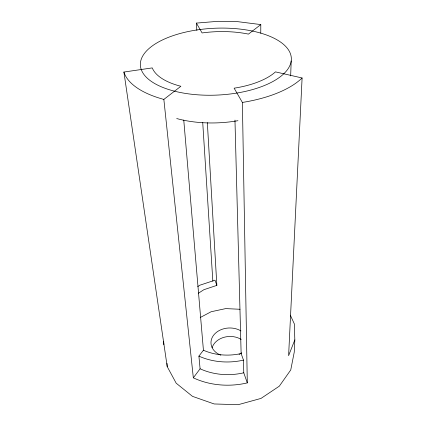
<?xml version="1.0" encoding="UTF-8"?>
<svg xmlns="http://www.w3.org/2000/svg" width="426" height="426" viewBox="0 0 426 426"><rect width="100%" height="100%" fill="white"/><g stroke="black" fill="none" stroke-linecap="round" stroke-linejoin="round"><path stroke-width="0.64" d="M260.771 33.228L260.797 24.58L237.213 21.593L218.256 21.3L196.386 23.095L196.855 30.39M290.66 75.919L291.198 60.966A75.556 33.441 -2.6 0 0 182.03 32.978A75.556 33.441 -2.6 0 0 174.266 91.121A75.556 33.441 -2.6 0 0 291.198 60.966M294.829 339.889L294.244 352.142L290.75 369.949L279.312 386.174L261 398.416L238.182 404.7L214.156 403.96L192.483 396.356L176.194 383.208L167.21 366.61L123.902 72.047L152.268 67.904A65.71 29.043 -2.5 0 0 180.874 86.276L163.856 99.418L193.329 377.825A66.387 50.88 -2.5 0 0 247.298 382.889L242.383 102.442L234.119 88.182A65.71 29.043 -2.5 0 0 275.468 71.882L302.098 77.979L288.61 355.662L294.829 339.889L294.339 323.914L290.324 315.149M193.329 377.825L200.092 368.783L198.91 356.131L203.426 350.215L183.766 120.1M260.797 24.58L248.454 34.107A65.71 29.043 -2.5 0 0 202.1 32.946L196.386 23.095M198.447 293.216L203.889 289.701L216.855 285.377L207.34 122.624M197.717 286.591L199.927 285.18L215.008 280.196L216.855 285.377M200.22 317.524L211.142 311.741L225.7 308.605L240.008 309.271M234.966 120.105L241.132 353.537L243.475 360.114L243.768 372.798L247.298 382.889M202.733 122.619L212.846 281.192M167.019 363.33L167.21 366.61M163.696 341.396L163.802 344.719M212.105 347.717A18.217 14.356 -2.5 0 1 241.169 339.415M302.098 77.979A94.13 41.737 -2.5 0 1 242.383 102.442M163.856 99.418A94.13 41.737 -2.5 0 1 123.902 72.047M241.712 352.845A18.462 14.362 -2.5 0 1 239.066 354.421M220.844 355.209A18.462 14.362 -2.5 0 1 213.98 334.745A18.462 14.362 -2.5 0 1 240.946 330.917M243.475 360.114A55.449 41.615 -2.5 0 1 198.91 356.131M243.768 372.798A54.395 41.647 -2.5 0 1 200.092 368.783M241.132 353.537A47.318 35.491 -2.5 0 1 203.426 350.215M237.948 120.696A73.4 34.788 -2.6 0 1 176.689 118.534"/></g></svg>
